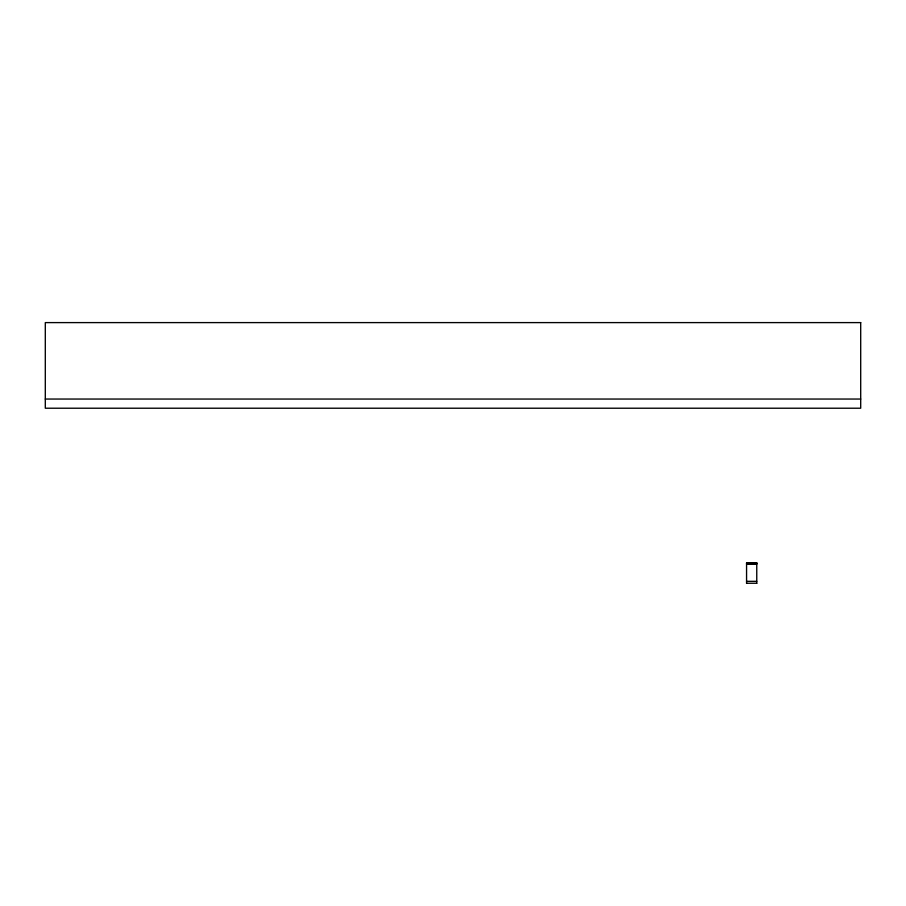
<?xml version="1.0" encoding="UTF-8"?>
<svg xmlns="http://www.w3.org/2000/svg" width="906" height="906" viewBox="0 0 906 906"><rect width="100%" height="100%" fill="white"/><g stroke="black" fill="none" stroke-linecap="round" stroke-linejoin="round"><path stroke-width="1.36" d="M45.3 399.048L860.7 399.048M756.759 562.943L746.567 563.068L756.759 563.249M746.567 563.351L756.759 563.464M746.567 563.6L756.759 563.6M746.567 563.736L756.759 563.736M746.567 564.053L756.759 564.053M746.567 581.324L756.759 581.324M746.567 583.249L756.759 583.249M756.759 583.396L756.759 562.864L746.567 562.898L746.567 583.396M860.7 322.604L45.3 322.604L45.3 408.221L860.7 408.221L860.7 322.604"/></g></svg>
